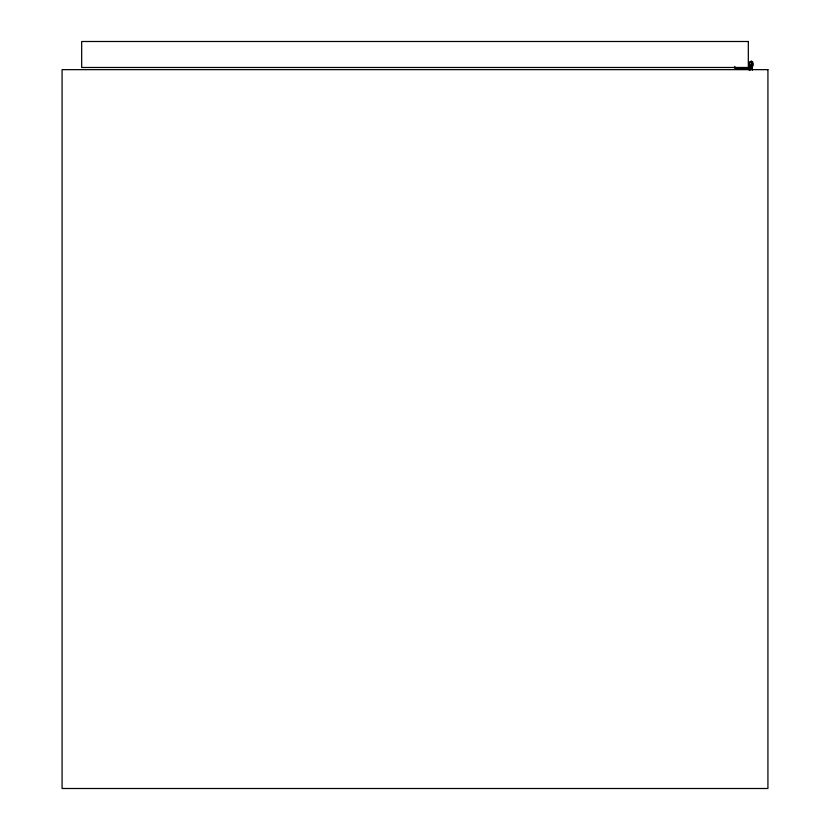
<?xml version="1.0" encoding="UTF-8"?>
<svg xmlns="http://www.w3.org/2000/svg" width="830" height="830" viewBox="0 0 830 830"><rect width="100%" height="100%" fill="white"/><g stroke="black" fill="none" stroke-linecap="round" stroke-linejoin="round"><path stroke-width="1.25" d="M749.179 70.187L749.179 66.939L750.777 65.321L752.364 66.939L752.364 70.187M749.905 67.033L749.905 70.094M749.594 68.008L749.594 69.118M749.708 68.06L749.988 67.178M752.395 65.321L752.395 63.153M752.405 66.939L752.405 63.692M749.895 62.509L750.818 62.074M751.337 67.479C753.858 66.691 753.858 61.773 751.337 60.984L749.749 62.613L749.947 66.846M749.978 62.074L749.365 62.074L749.365 64.232M749.978 66.4L748.805 66.4L748.805 68.568M748.847 67.479L749.459 67.479M748.94 68.568L734.841 68.568L734.841 66.4M751.658 62.146L752.198 62.707M751.513 63.92L751.275 64.667L751.575 64.118M751.638 67.033L752.001 68.568M751.555 67.178L751.845 68.06M750.04 66.535L749.853 66.296M749.521 67.614L749.044 66.161M749.988 69.948L749.666 68.568M750.528 68.454L750.839 68.994L750.528 68.454M748.328 41.5L81.672 41.5L81.672 67.479L748.328 67.479L748.328 41.5M767.926 69.647L62.074 69.647L62.074 788.5L767.926 788.5L767.926 69.647"/></g></svg>
